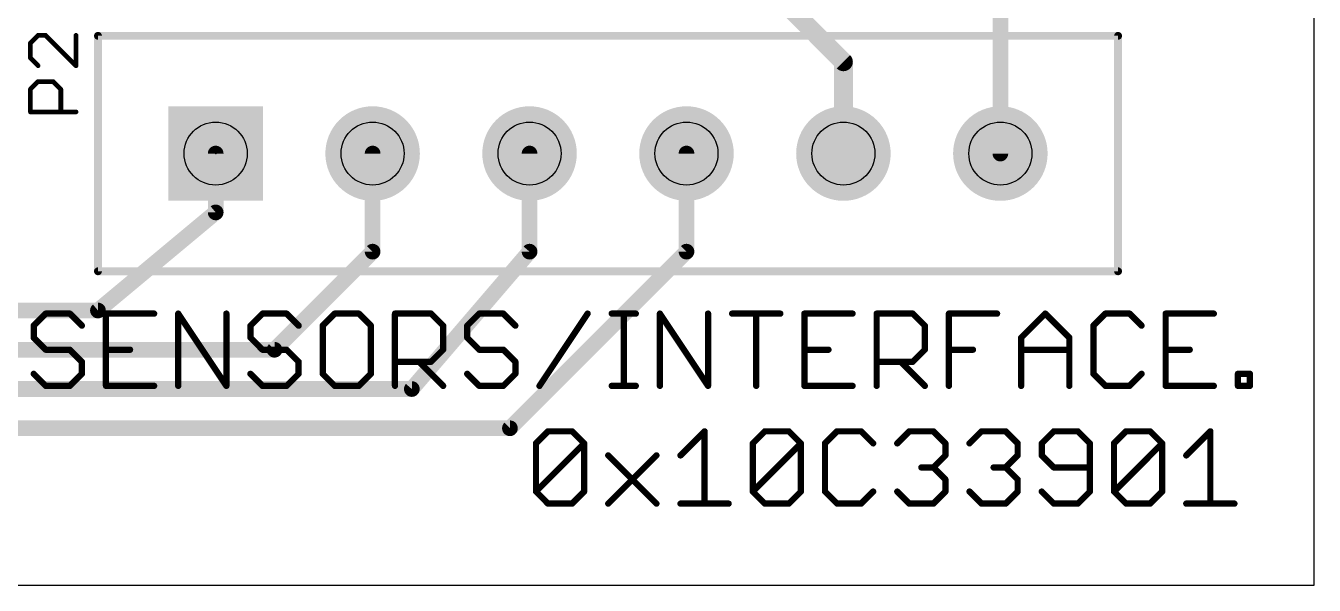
# Model space of a CAD drawing. Extents: x -1 to 68.6, y -1.7 to 63.5.
# Drawn here: x 47.73 to 68.58, y 0 to 9.05 of the extents above; entities that cross this region are included whole.
import ezdxf

# ---------------------------------------------------------------- set-up
doc = ezdxf.new("R2010")
doc.units = 0
for name, color, linetype in [('1', 22, 'CONTINUOUS'), ('16', 175, 'CONTINUOUS'), ('17', 82, 'CONTINUOUS'), ('20', 7, 'CONTINUOUS'), ('21', 253, 'CONTINUOUS'), ('23', 7, 'CONTINUOUS'), ('25', 253, 'CONTINUOUS'), ('44', 253, 'CONTINUOUS'), ('48', 253, 'CONTINUOUS')]:
    doc.layers.add(name, color=color, linetype=linetype)

# ---------------------------------------------------------------- blocks, each defined once
blk = doc.blocks.new('SQUAREP')
blk.add_solid([(-0.5, -0.5), (0.5, -0.5), (-0.5, 0.5), (0.5, 0.5)])
blk = doc.blocks.new('ROUNDP')
at = {"const_width": 0.5}
blk.add_lwpolyline([(0, -0.25, 1), (0, 0.25, 1), (0, -0.25)], format="xyb", dxfattribs=at)

msp = doc.modelspace()

# ---------------------------------------------------------------- linework, layer by layer
at = {"layer": '1', "const_width": 0.254}
for points in [[(50.8, 6.0325), (50.8, 6.985)], [(53.34, 5.3975), (53.34, 6.985)], [(55.88, 5.3975), (55.88, 6.985)], [(58.42, 6.985), (58.42, 5.3975)], [(48.895, 4.445), (50.8, 6.0325)], [(51.7525, 3.81), (53.34, 5.3975)], [(53.975, 3.175), (55.88, 5.3975)], [(58.42, 5.3975), (55.5625, 2.54)], [(23.1775, 4.445), (48.895, 4.445)], [(22.86, 3.81), (51.7525, 3.81)], [(53.975, 3.175), (22.5425, 3.175)], [(55.5625, 2.54), (22.225, 2.54)]]:
    msp.add_lwpolyline(points, dxfattribs=at)
at = {"layer": '1', "const_width": 0.127}
for points in [[(50.8635, 6.985, 1), (50.7365, 6.985)], [(53.4035, 6.985, 1), (53.2765, 6.985)], [(55.9435, 6.985, 1), (55.8165, 6.985)], [(58.4835, 6.985, 1), (58.3565, 6.985)], [(50.7365, 6.0325, 1), (50.8635, 6.0325)], [(50.8407, 5.9837, 1), (50.7593, 6.0813)], [(53.2765, 5.3975, 1), (53.4035, 5.3975)], [(53.3849, 5.3526, 1), (53.2951, 5.4424)], [(55.8165, 5.3975, 1), (55.9435, 5.3975)], [(55.9282, 5.3562, 1), (55.8318, 5.4388)], [(58.3565, 5.3975, 1), (58.4835, 5.3975)], [(58.4649, 5.3526, 1), (58.3751, 5.4424)], [(48.8543, 4.4938, 1), (48.9357, 4.3962)], [(48.895, 4.3815, 1), (48.895, 4.5085)], [(51.7076, 3.8549, 1), (51.7974, 3.7651)], [(51.7525, 3.7465, 1), (51.7525, 3.8735)], [(53.9268, 3.2163, 1), (54.0232, 3.1337)], [(53.975, 3.1115, 1), (53.975, 3.2385)], [(55.5176, 2.5849, 1), (55.6074, 2.4951)], [(55.5625, 2.4765, 1), (55.5625, 2.6035)]]:
    msp.add_lwpolyline(points, format="xyb", dxfattribs=at)
at = {"layer": '16'}
for points, const_width in [([(59.27, 10.16), (60.96, 8.47)], 0.3048), ([(63.5, 10.16), (63.5, 6.985)], 0.254), ([(60.96, 8.47), (60.96, 6.985)], 0.3048)]:
    msp.add_lwpolyline(points, dxfattribs=dict(at, const_width=const_width))
for points, const_width in [([(61.0362, 8.47, 1), (60.8838, 8.47)], 0.1524), ([(60.9061, 8.4161, 1), (61.0139, 8.5239)], 0.1524), ([(60.8838, 6.985, 1), (61.0362, 6.985)], 0.1524), ([(63.4365, 6.985, 1), (63.5635, 6.985)], 0.127)]:
    msp.add_lwpolyline(points, format="xyb", dxfattribs=dict(at, const_width=const_width))
at = {"layer": '20'}
for p, q in [((68.58, 0), (68.58, 63.5)), ((0, 0), (68.58, 0))]:
    msp.add_line(p, q, dxfattribs=at)
at = {"layer": '21', "const_width": 0.0635}
for points in [[(48.895, 8.9218, 1), (48.895, 8.8582)], [(48.9268, 8.89, 1), (48.8633, 8.89)], [(65.4368, 8.89, 1), (65.3732, 8.89)], [(65.405, 8.8582, 1), (65.405, 8.9218)], [(48.8633, 5.08, 1), (48.9268, 5.08)], [(48.895, 5.1117, 1), (48.895, 5.0483)], [(65.3732, 5.08, 1), (65.4368, 5.08)], [(65.405, 5.0483, 1), (65.405, 5.1117)]]:
    msp.add_lwpolyline(points, format="xyb", dxfattribs=at)
at = {"layer": '21', "const_width": 0.127}
for points in [[(48.895, 5.08), (48.895, 8.89)], [(48.895, 8.89), (65.405, 8.89)], [(65.405, 8.89), (65.405, 5.08)], [(65.405, 5.08), (48.895, 5.08)]]:
    msp.add_lwpolyline(points, dxfattribs=at)
at = {"layer": '23'}
msp.add_point((50.8, 6.985), dxfattribs=at)
at = {"layer": '25', "const_width": 0.0381}
for points in [[(47.8212, 8.7751, 1), (47.7831, 8.7751)], [(47.7887, 8.7886, 1), (47.8156, 8.7617)], [(47.925, 8.917, 1), (47.925, 8.8789)], [(47.9385, 8.8845, 1), (47.9116, 8.9115)], [(48.0614, 8.9115, 1), (48.0344, 8.8845)], [(48.0479, 8.8789, 1), (48.0479, 8.917)], [(48.5585, 8.898, 1), (48.5204, 8.898)], [(47.8156, 8.5429, 1), (47.7887, 8.5159)], [(47.7831, 8.5294, 1), (47.8212, 8.5294)], [(47.9116, 8.393, 1), (47.9385, 8.42)], [(48.5204, 8.4065, 1), (48.5585, 8.4065)], [(48.5259, 8.393, 1), (48.5529, 8.42)], [(47.925, 8.1686, 1), (47.925, 8.1305)], [(47.9385, 8.1361, 1), (47.9116, 8.1631)], [(48.1843, 8.1631, 1), (48.1573, 8.1361)], [(48.1708, 8.1305, 1), (48.1708, 8.1686)], [(47.8212, 8.0267, 1), (47.7831, 8.0267)], [(47.7887, 8.0402, 1), (47.8156, 8.0132)], [(48.3127, 8.0267, 1), (48.2746, 8.0267)], [(48.2802, 8.0132, 1), (48.3071, 8.0402)], [(47.7831, 7.6581, 1), (47.8212, 7.6581)], [(47.8022, 7.6772, 1), (47.8022, 7.6391)], [(48.2746, 7.6581, 1), (48.3127, 7.6581)], [(48.5394, 7.6391, 1), (48.5394, 7.6772)]]:
    msp.add_lwpolyline(points, format="xyb", dxfattribs=at)
at = {"layer": '25', "const_width": 0.0762}
for points in [[(47.925, 8.898), (47.8022, 8.7751)], [(47.8022, 8.7751), (47.8022, 8.5294)], [(48.0479, 8.898), (47.925, 8.898)], [(48.5394, 8.4065), (48.0479, 8.898)], [(48.5394, 8.898), (48.5394, 8.4065)], [(47.8022, 8.5294), (47.925, 8.4065)], [(47.8022, 8.0267), (47.925, 8.1496)], [(47.925, 8.1496), (48.1708, 8.1496)], [(48.1708, 8.1496), (48.2937, 8.0267)], [(47.8022, 7.6581), (47.8022, 8.0267)], [(48.2937, 8.0267), (48.2937, 7.6581)], [(48.5394, 7.6581), (47.8022, 7.6581)]]:
    msp.add_lwpolyline(points, dxfattribs=at)
at = {"layer": '44'}
for centre in [(50.8, 6.985), (53.34, 6.985), (55.88, 6.985), (58.42, 6.985), (60.96, 6.985), (63.5, 6.985)]:
    msp.add_circle(centre, 0.51, dxfattribs=at)
at = {"layer": '48', "const_width": 0.1016}
for points in [[(48.0498, 4.3952), (47.8549, 4.2003)], [(48.4396, 4.3952), (48.0498, 4.3952)], [(48.6345, 4.2003), (48.4396, 4.3952)], [(49.8039, 4.3952), (49.0243, 4.3952)], [(49.0243, 4.3952), (49.0243, 3.2258)], [(50.1937, 3.2258), (50.1937, 4.3952)], [(50.1937, 4.3952), (50.9732, 3.2258)], [(50.9732, 3.2258), (50.9732, 4.3952)], [(51.5579, 4.3952), (51.363, 4.2003)], [(51.9477, 4.3952), (51.5579, 4.3952)], [(52.1426, 4.2003), (51.9477, 4.3952)], [(52.7273, 4.3952), (52.5324, 4.2003)], [(53.1171, 4.3952), (52.7273, 4.3952)], [(53.312, 4.2003), (53.1171, 4.3952)], [(53.7018, 3.2258), (53.7018, 4.3952)], [(53.7018, 4.3952), (54.2865, 4.3952)], [(54.2865, 4.3952), (54.4814, 4.2003)], [(55.0661, 4.3952), (54.8712, 4.2003)], [(55.4559, 4.3952), (55.0661, 4.3952)], [(55.6508, 4.2003), (55.4559, 4.3952)], [(56.0406, 3.2258), (56.8202, 4.3952)], [(57.21, 4.3952), (57.5998, 4.3952)], [(57.4049, 3.2258), (57.4049, 4.3952)], [(57.9896, 3.2258), (57.9896, 4.3952)], [(57.9896, 4.3952), (58.7692, 3.2258)], [(58.7692, 3.2258), (58.7692, 4.3952)], [(59.159, 4.3952), (59.9386, 4.3952)], [(59.5488, 3.2258), (59.5488, 4.3952)], [(61.108, 4.3952), (60.3284, 4.3952)], [(60.3284, 4.3952), (60.3284, 3.2258)], [(61.4978, 3.2258), (61.4978, 4.3952)], [(61.4978, 4.3952), (62.0825, 4.3952)], [(62.0825, 4.3952), (62.2774, 4.2003)], [(62.6672, 3.2258), (62.6672, 4.3952)], [(62.6672, 4.3952), (63.4468, 4.3952)], [(63.8366, 4.0054), (64.2264, 4.3952)], [(64.2264, 4.3952), (64.6162, 4.0054)], [(65.2009, 4.3952), (65.006, 4.2003)], [(65.5907, 4.3952), (65.2009, 4.3952)], [(65.7856, 4.2003), (65.5907, 4.3952)], [(66.955, 4.3952), (66.1754, 4.3952)], [(66.1754, 4.3952), (66.1754, 3.2258)], [(47.8549, 4.2003), (47.8549, 4.0054)], [(51.363, 4.2003), (51.363, 4.0054)], [(52.5324, 4.2003), (52.5324, 3.4207)], [(53.312, 3.4207), (53.312, 4.2003)], [(54.4814, 4.2003), (54.4814, 3.8105)], [(54.8712, 4.2003), (54.8712, 4.0054)], [(62.2774, 4.2003), (62.2774, 3.8105)], [(65.006, 4.2003), (65.006, 3.4207)], [(47.8549, 4.0054), (48.0498, 3.8105)], [(51.363, 4.0054), (51.5579, 3.8105)], [(54.8712, 4.0054), (55.0661, 3.8105)], [(63.8366, 3.2258), (63.8366, 4.0054)], [(64.6162, 4.0054), (64.6162, 3.2258)], [(48.0498, 3.8105), (48.4396, 3.8105)], [(48.4396, 3.8105), (48.6345, 3.6156)], [(49.0243, 3.8105), (49.4141, 3.8105)], [(51.5579, 3.8105), (51.9477, 3.8105)], [(51.9477, 3.8105), (52.1426, 3.6156)], [(54.4814, 3.8105), (54.2865, 3.6156)], [(55.0661, 3.8105), (55.4559, 3.8105)], [(55.4559, 3.8105), (55.6508, 3.6156)], [(60.3284, 3.8105), (60.7182, 3.8105)], [(62.2774, 3.8105), (62.0825, 3.6156)], [(62.6672, 3.8105), (63.057, 3.8105)], [(63.8366, 3.8105), (64.6162, 3.8105)], [(66.1754, 3.8105), (66.5652, 3.8105)], [(48.6345, 3.6156), (48.6345, 3.4207)], [(52.1426, 3.6156), (52.1426, 3.4207)], [(54.2865, 3.6156), (53.7018, 3.6156)], [(54.0916, 3.6156), (54.4814, 3.2258)], [(55.6508, 3.6156), (55.6508, 3.4207)], [(62.0825, 3.6156), (61.4978, 3.6156)], [(61.8876, 3.6156), (62.2774, 3.2258)], [(48.0498, 3.2258), (47.8549, 3.4207)], [(48.6345, 3.4207), (48.4396, 3.2258)], [(51.5579, 3.2258), (51.363, 3.4207)], [(52.1426, 3.4207), (51.9477, 3.2258)], [(52.5324, 3.4207), (52.7273, 3.2258)], [(53.1171, 3.2258), (53.312, 3.4207)], [(55.0661, 3.2258), (54.8712, 3.4207)], [(55.6508, 3.4207), (55.4559, 3.2258)], [(65.006, 3.4207), (65.2009, 3.2258)], [(65.5907, 3.2258), (65.7856, 3.4207)], [(67.3448, 3.2258), (67.3448, 3.4207)], [(67.3448, 3.4207), (67.5397, 3.4207)], [(67.5397, 3.4207), (67.5397, 3.2258)], [(48.4396, 3.2258), (48.0498, 3.2258)], [(49.0243, 3.2258), (49.8039, 3.2258)], [(51.9477, 3.2258), (51.5579, 3.2258)], [(52.7273, 3.2258), (53.1171, 3.2258)], [(55.4559, 3.2258), (55.0661, 3.2258)], [(57.21, 3.2258), (57.5998, 3.2258)], [(60.3284, 3.2258), (61.108, 3.2258)], [(65.2009, 3.2258), (65.5907, 3.2258)], [(66.1754, 3.2258), (66.955, 3.2258)], [(67.5397, 3.2258), (67.3448, 3.2258)], [(55.9843, 2.2953), (56.1792, 2.4902)], [(56.1792, 2.4902), (56.569, 2.4902)], [(56.569, 2.4902), (56.7639, 2.2953)], [(58.3231, 2.1004), (58.7129, 2.4902)], [(58.7129, 2.4902), (58.7129, 1.3208)], [(59.4925, 2.2953), (59.6874, 2.4902)], [(59.6874, 2.4902), (60.0772, 2.4902)], [(60.0772, 2.4902), (60.2721, 2.2953)], [(60.8568, 2.4902), (60.6619, 2.2953)], [(61.2466, 2.4902), (60.8568, 2.4902)], [(61.4415, 2.2953), (61.2466, 2.4902)], [(61.8313, 2.2953), (62.0262, 2.4902)], [(62.0262, 2.4902), (62.416, 2.4902)], [(62.416, 2.4902), (62.6109, 2.2953)], [(63.0007, 2.2953), (63.1956, 2.4902)], [(63.1956, 2.4902), (63.5854, 2.4902)], [(63.5854, 2.4902), (63.7803, 2.2953)], [(64.365, 2.4902), (64.1701, 2.2953)], [(64.7548, 2.4902), (64.365, 2.4902)], [(64.9497, 2.2953), (64.7548, 2.4902)], [(65.3395, 2.2953), (65.5344, 2.4902)], [(65.5344, 2.4902), (65.9242, 2.4902)], [(65.9242, 2.4902), (66.1191, 2.2953)], [(66.5089, 2.1004), (66.8987, 2.4902)], [(66.8987, 2.4902), (66.8987, 1.3208)], [(55.9843, 1.5157), (55.9843, 2.2953)], [(55.9843, 1.5157), (56.7639, 2.2953)], [(56.7639, 2.2953), (56.7639, 1.5157)], [(59.4925, 1.5157), (59.4925, 2.2953)], [(59.4925, 1.5157), (60.2721, 2.2953)], [(60.2721, 2.2953), (60.2721, 1.5157)], [(60.6619, 2.2953), (60.6619, 1.5157)], [(62.6109, 2.2953), (62.6109, 2.1004)], [(63.7803, 2.2953), (63.7803, 2.1004)], [(64.1701, 2.2953), (64.1701, 2.1004)], [(64.9497, 1.5157), (64.9497, 2.2953)], [(65.3395, 1.5157), (65.3395, 2.2953)], [(65.3395, 1.5157), (66.1191, 2.2953)], [(66.1191, 2.2953), (66.1191, 1.5157)], [(57.1537, 2.1004), (57.9333, 1.3208)], [(57.1537, 1.3208), (57.9333, 2.1004)], [(62.6109, 2.1004), (62.416, 1.9055)], [(63.7803, 2.1004), (63.5854, 1.9055)], [(64.1701, 2.1004), (64.365, 1.9055)], [(62.416, 1.9055), (62.2211, 1.9055)], [(62.416, 1.9055), (62.6109, 1.7106)], [(63.5854, 1.9055), (63.3905, 1.9055)], [(63.5854, 1.9055), (63.7803, 1.7106)], [(64.365, 1.9055), (64.9497, 1.9055)], [(62.6109, 1.7106), (62.6109, 1.5157)], [(63.7803, 1.7106), (63.7803, 1.5157)], [(56.1792, 1.3208), (55.9843, 1.5157)], [(56.7639, 1.5157), (56.569, 1.3208)], [(59.6874, 1.3208), (59.4925, 1.5157)], [(60.2721, 1.5157), (60.0772, 1.3208)], [(60.6619, 1.5157), (60.8568, 1.3208)], [(61.2466, 1.3208), (61.4415, 1.5157)], [(62.0262, 1.3208), (61.8313, 1.5157)], [(62.6109, 1.5157), (62.416, 1.3208)], [(63.1956, 1.3208), (63.0007, 1.5157)], [(63.7803, 1.5157), (63.5854, 1.3208)], [(64.1701, 1.5157), (64.365, 1.3208)], [(64.7548, 1.3208), (64.9497, 1.5157)], [(65.5344, 1.3208), (65.3395, 1.5157)], [(66.1191, 1.5157), (65.9242, 1.3208)], [(56.569, 1.3208), (56.1792, 1.3208)], [(58.3231, 1.3208), (59.1027, 1.3208)], [(60.0772, 1.3208), (59.6874, 1.3208)], [(60.8568, 1.3208), (61.2466, 1.3208)], [(62.416, 1.3208), (62.0262, 1.3208)], [(63.5854, 1.3208), (63.1956, 1.3208)], [(64.365, 1.3208), (64.7548, 1.3208)], [(65.9242, 1.3208), (65.5344, 1.3208)], [(66.5089, 1.3208), (67.2885, 1.3208)]]:
    msp.add_lwpolyline(points, dxfattribs=at)
at = {"layer": '48', "const_width": 0.0508}
for points in [[(48.0498, 4.4206, 1), (48.0498, 4.3698)], [(48.0677, 4.3772, 1), (48.0318, 4.4132)], [(48.4575, 4.4132, 1), (48.4216, 4.3772)], [(48.4396, 4.3698, 1), (48.4396, 4.4206)], [(49.0243, 4.4206, 1), (49.0243, 4.3698)], [(49.0497, 4.3952, 1), (48.9989, 4.3952)], [(49.8039, 4.3698, 1), (49.8039, 4.4206)], [(50.2148, 4.4093, 1), (50.1725, 4.3811)], [(50.2191, 4.3952, 1), (50.1683, 4.3952)], [(50.9986, 4.3952, 1), (50.9478, 4.3952)], [(51.5579, 4.4206, 1), (51.5579, 4.3698)], [(51.5759, 4.3772, 1), (51.54, 4.4132)], [(51.9657, 4.4132, 1), (51.9298, 4.3772)], [(51.9477, 4.3698, 1), (51.9477, 4.4206)], [(52.7273, 4.4206, 1), (52.7273, 4.3698)], [(52.7453, 4.3772, 1), (52.7094, 4.4132)], [(53.1351, 4.4132, 1), (53.0992, 4.3772)], [(53.1171, 4.3698, 1), (53.1171, 4.4206)], [(53.7272, 4.3952, 1), (53.6764, 4.3952)], [(53.7018, 4.4206, 1), (53.7018, 4.3698)], [(54.3045, 4.4132, 1), (54.2686, 4.3772)], [(54.2865, 4.3698, 1), (54.2865, 4.4206)], [(55.0661, 4.4206, 1), (55.0661, 4.3698)], [(55.0841, 4.3772, 1), (55.0482, 4.4132)], [(55.4739, 4.4132, 1), (55.438, 4.3772)], [(55.4559, 4.3698, 1), (55.4559, 4.4206)], [(56.8414, 4.3811, 1), (56.7991, 4.4093)], [(57.21, 4.4206, 1), (57.21, 4.3698)], [(57.4303, 4.3952, 1), (57.3795, 4.3952)], [(57.5998, 4.3698, 1), (57.5998, 4.4206)], [(58.015, 4.3952, 1), (57.9642, 4.3952)], [(58.0108, 4.4093, 1), (57.9685, 4.3811)], [(58.7946, 4.3952, 1), (58.7438, 4.3952)], [(59.159, 4.4206, 1), (59.159, 4.3698)], [(59.5742, 4.3952, 1), (59.5234, 4.3952)], [(59.9386, 4.3698, 1), (59.9386, 4.4206)], [(60.3284, 4.4206, 1), (60.3284, 4.3698)], [(60.3538, 4.3952, 1), (60.303, 4.3952)], [(61.108, 4.3698, 1), (61.108, 4.4206)], [(61.5232, 4.3952, 1), (61.4724, 4.3952)], [(61.4978, 4.4206, 1), (61.4978, 4.3698)], [(62.1005, 4.4132, 1), (62.0646, 4.3772)], [(62.0825, 4.3698, 1), (62.0825, 4.4206)], [(62.6926, 4.3952, 1), (62.6418, 4.3952)], [(62.6672, 4.4206, 1), (62.6672, 4.3698)], [(63.4468, 4.3698, 1), (63.4468, 4.4206)], [(64.2444, 4.4132, 1), (64.2084, 4.3772)], [(64.2444, 4.3772, 1), (64.2084, 4.4132)], [(65.2009, 4.4206, 1), (65.2009, 4.3698)], [(65.2189, 4.3772, 1), (65.1829, 4.4132)], [(65.6087, 4.4132, 1), (65.5727, 4.3772)], [(65.5907, 4.3698, 1), (65.5907, 4.4206)], [(66.1754, 4.4206, 1), (66.1754, 4.3698)], [(66.2008, 4.3952, 1), (66.15, 4.3952)], [(66.955, 4.3698, 1), (66.955, 4.4206)], [(47.8369, 4.2183, 1), (47.8728, 4.1823)], [(47.8803, 4.2003, 1), (47.8295, 4.2003)], [(48.6165, 4.1823, 1), (48.6524, 4.2183)], [(51.3884, 4.2003, 1), (51.3376, 4.2003)], [(51.3451, 4.2183, 1), (51.381, 4.1823)], [(52.1247, 4.1823, 1), (52.1606, 4.2183)], [(52.5578, 4.2003, 1), (52.507, 4.2003)], [(52.5145, 4.2183, 1), (52.5504, 4.1823)], [(53.3374, 4.2003, 1), (53.2866, 4.2003)], [(53.2941, 4.1823, 1), (53.33, 4.2183)], [(54.5068, 4.2003, 1), (54.456, 4.2003)], [(54.4635, 4.1823, 1), (54.4994, 4.2183)], [(54.8966, 4.2003, 1), (54.8458, 4.2003)], [(54.8533, 4.2183, 1), (54.8892, 4.1823)], [(55.6329, 4.1823, 1), (55.6688, 4.2183)], [(62.3028, 4.2003, 1), (62.252, 4.2003)], [(62.2595, 4.1823, 1), (62.2954, 4.2183)], [(64.988, 4.2183, 1), (65.024, 4.1823)], [(65.0314, 4.2003, 1), (64.9806, 4.2003)], [(65.7676, 4.1823, 1), (65.8036, 4.2183)], [(47.8728, 4.0234, 1), (47.8369, 3.9874)], [(47.8295, 4.0054, 1), (47.8803, 4.0054)], [(51.381, 4.0234, 1), (51.3451, 3.9874)], [(51.3376, 4.0054, 1), (51.3884, 4.0054)], [(54.8892, 4.0234, 1), (54.8533, 3.9874)], [(54.8458, 4.0054, 1), (54.8966, 4.0054)], [(63.862, 4.0054, 1), (63.8112, 4.0054)], [(63.8187, 4.0234, 1), (63.8546, 3.9874)], [(64.6416, 4.0054, 1), (64.5908, 4.0054)], [(64.5982, 3.9874, 1), (64.6342, 4.0234)], [(48.0498, 3.8359, 1), (48.0498, 3.7851)], [(48.0318, 3.7925, 1), (48.0677, 3.8285)], [(48.4575, 3.8285, 1), (48.4216, 3.7925)], [(48.4396, 3.7851, 1), (48.4396, 3.8359)], [(49.0243, 3.8359, 1), (49.0243, 3.7851)], [(49.4141, 3.7851, 1), (49.4141, 3.8359)], [(51.5579, 3.8359, 1), (51.5579, 3.7851)], [(51.54, 3.7925, 1), (51.5759, 3.8285)], [(51.9657, 3.8285, 1), (51.9298, 3.7925)], [(51.9477, 3.7851, 1), (51.9477, 3.8359)], [(54.456, 3.8105, 1), (54.5068, 3.8105)], [(54.4994, 3.7925, 1), (54.4635, 3.8285)], [(55.0661, 3.8359, 1), (55.0661, 3.7851)], [(55.0482, 3.7925, 1), (55.0841, 3.8285)], [(55.4739, 3.8285, 1), (55.438, 3.7925)], [(55.4559, 3.7851, 1), (55.4559, 3.8359)], [(60.3284, 3.8359, 1), (60.3284, 3.7851)], [(60.7182, 3.7851, 1), (60.7182, 3.8359)], [(62.252, 3.8105, 1), (62.3028, 3.8105)], [(62.2954, 3.7925, 1), (62.2595, 3.8285)], [(62.6672, 3.8359, 1), (62.6672, 3.7851)], [(63.057, 3.7851, 1), (63.057, 3.8359)], [(63.8366, 3.8359, 1), (63.8366, 3.7851)], [(64.6162, 3.7851, 1), (64.6162, 3.8359)], [(66.1754, 3.8359, 1), (66.1754, 3.7851)], [(66.5652, 3.7851, 1), (66.5652, 3.8359)], [(48.6599, 3.6156, 1), (48.6091, 3.6156)], [(48.6165, 3.5976, 1), (48.6524, 3.6336)], [(52.168, 3.6156, 1), (52.1172, 3.6156)], [(52.1247, 3.5976, 1), (52.1606, 3.6336)], [(53.7018, 3.641, 1), (53.7018, 3.5902)], [(54.1096, 3.6336, 1), (54.0737, 3.5976)], [(54.2686, 3.6336, 1), (54.3045, 3.5976)], [(54.2865, 3.5902, 1), (54.2865, 3.641)], [(55.6762, 3.6156, 1), (55.6254, 3.6156)], [(55.6329, 3.5976, 1), (55.6688, 3.6336)], [(61.4978, 3.641, 1), (61.4978, 3.5902)], [(61.9056, 3.6336, 1), (61.8697, 3.5976)], [(62.0646, 3.6336, 1), (62.1005, 3.5976)], [(62.0825, 3.5902, 1), (62.0825, 3.641)], [(47.8728, 3.4387, 1), (47.8369, 3.4027)], [(48.6091, 3.4207, 1), (48.6599, 3.4207)], [(48.6524, 3.4027, 1), (48.6165, 3.4387)], [(51.381, 3.4387, 1), (51.3451, 3.4027)], [(52.1172, 3.4207, 1), (52.168, 3.4207)], [(52.1606, 3.4027, 1), (52.1247, 3.4387)], [(52.5504, 3.4387, 1), (52.5145, 3.4027)], [(52.507, 3.4207, 1), (52.5578, 3.4207)], [(53.2866, 3.4207, 1), (53.3374, 3.4207)], [(53.33, 3.4027, 1), (53.2941, 3.4387)], [(54.8892, 3.4387, 1), (54.8533, 3.4027)], [(55.6254, 3.4207, 1), (55.6762, 3.4207)], [(55.6688, 3.4027, 1), (55.6329, 3.4387)], [(65.024, 3.4387, 1), (64.988, 3.4027)], [(64.9806, 3.4207, 1), (65.0314, 3.4207)], [(65.8036, 3.4027, 1), (65.7676, 3.4387)], [(67.3702, 3.4207, 1), (67.3194, 3.4207)], [(67.3448, 3.4461, 1), (67.3448, 3.3953)], [(67.5651, 3.4207, 1), (67.5143, 3.4207)], [(67.5397, 3.3953, 1), (67.5397, 3.4461)], [(48.0498, 3.2512, 1), (48.0498, 3.2004)], [(48.0318, 3.2078, 1), (48.0677, 3.2438)], [(48.4216, 3.2438, 1), (48.4575, 3.2078)], [(48.4396, 3.2004, 1), (48.4396, 3.2512)], [(49.0243, 3.2512, 1), (49.0243, 3.2004)], [(48.9989, 3.2258, 1), (49.0497, 3.2258)], [(49.8039, 3.2004, 1), (49.8039, 3.2512)], [(50.1683, 3.2258, 1), (50.2191, 3.2258)], [(50.9478, 3.2258, 1), (50.9986, 3.2258)], [(50.9521, 3.2117, 1), (50.9944, 3.2399)], [(51.5579, 3.2512, 1), (51.5579, 3.2004)], [(51.54, 3.2078, 1), (51.5759, 3.2438)], [(51.9298, 3.2438, 1), (51.9657, 3.2078)], [(51.9477, 3.2004, 1), (51.9477, 3.2512)], [(52.7273, 3.2512, 1), (52.7273, 3.2004)], [(52.7094, 3.2078, 1), (52.7453, 3.2438)], [(53.0992, 3.2438, 1), (53.1351, 3.2078)], [(53.1171, 3.2004, 1), (53.1171, 3.2512)], [(53.6764, 3.2258, 1), (53.7272, 3.2258)], [(54.4635, 3.2078, 1), (54.4994, 3.2438)], [(55.0661, 3.2512, 1), (55.0661, 3.2004)], [(55.0482, 3.2078, 1), (55.0841, 3.2438)], [(55.438, 3.2438, 1), (55.4739, 3.2078)], [(55.4559, 3.2004, 1), (55.4559, 3.2512)], [(56.0195, 3.2399, 1), (56.0618, 3.2117)], [(57.21, 3.2512, 1), (57.21, 3.2004)], [(57.3795, 3.2258, 1), (57.4303, 3.2258)], [(57.5998, 3.2004, 1), (57.5998, 3.2512)], [(57.9642, 3.2258, 1), (58.015, 3.2258)], [(58.7438, 3.2258, 1), (58.7946, 3.2258)], [(58.7481, 3.2117, 1), (58.7904, 3.2399)], [(59.5234, 3.2258, 1), (59.5742, 3.2258)], [(60.3284, 3.2512, 1), (60.3284, 3.2004)], [(60.303, 3.2258, 1), (60.3538, 3.2258)], [(61.108, 3.2004, 1), (61.108, 3.2512)], [(61.4724, 3.2258, 1), (61.5232, 3.2258)], [(62.2595, 3.2078, 1), (62.2954, 3.2438)], [(62.6418, 3.2258, 1), (62.6926, 3.2258)], [(63.8112, 3.2258, 1), (63.862, 3.2258)], [(64.5908, 3.2258, 1), (64.6416, 3.2258)], [(65.2009, 3.2512, 1), (65.2009, 3.2004)], [(65.1829, 3.2078, 1), (65.2189, 3.2438)], [(65.5727, 3.2438, 1), (65.6087, 3.2078)], [(65.5907, 3.2004, 1), (65.5907, 3.2512)], [(66.1754, 3.2512, 1), (66.1754, 3.2004)], [(66.15, 3.2258, 1), (66.2008, 3.2258)], [(66.955, 3.2004, 1), (66.955, 3.2512)], [(67.3448, 3.2512, 1), (67.3448, 3.2004)], [(67.3194, 3.2258, 1), (67.3702, 3.2258)], [(67.5143, 3.2258, 1), (67.5651, 3.2258)], [(67.5397, 3.2004, 1), (67.5397, 3.2512)], [(56.1792, 2.5156, 1), (56.1792, 2.4648)], [(56.1972, 2.4722, 1), (56.1612, 2.5082)], [(56.587, 2.5082, 1), (56.551, 2.4722)], [(56.569, 2.4648, 1), (56.569, 2.5156)], [(58.7383, 2.4902, 1), (58.6875, 2.4902)], [(58.7309, 2.4722, 1), (58.6949, 2.5082)], [(59.6874, 2.5156, 1), (59.6874, 2.4648)], [(59.7054, 2.4722, 1), (59.6694, 2.5082)], [(60.0952, 2.5082, 1), (60.0592, 2.4722)], [(60.0772, 2.4648, 1), (60.0772, 2.5156)], [(60.8568, 2.5156, 1), (60.8568, 2.4648)], [(60.8748, 2.4722, 1), (60.8388, 2.5082)], [(61.2646, 2.5082, 1), (61.2286, 2.4722)], [(61.2466, 2.4648, 1), (61.2466, 2.5156)], [(62.0262, 2.5156, 1), (62.0262, 2.4648)], [(62.0441, 2.4722, 1), (62.0082, 2.5082)], [(62.4339, 2.5082, 1), (62.398, 2.4722)], [(62.416, 2.4648, 1), (62.416, 2.5156)], [(63.1956, 2.5156, 1), (63.1956, 2.4648)], [(63.2135, 2.4722, 1), (63.1776, 2.5082)], [(63.6033, 2.5082, 1), (63.5674, 2.4722)], [(63.5854, 2.4648, 1), (63.5854, 2.5156)], [(64.365, 2.5156, 1), (64.365, 2.4648)], [(64.3829, 2.4722, 1), (64.347, 2.5082)], [(64.7727, 2.5082, 1), (64.7368, 2.4722)], [(64.7548, 2.4648, 1), (64.7548, 2.5156)], [(65.5344, 2.5156, 1), (65.5344, 2.4648)], [(65.5523, 2.4722, 1), (65.5164, 2.5082)], [(65.9421, 2.5082, 1), (65.9062, 2.4722)], [(65.9242, 2.4648, 1), (65.9242, 2.5156)], [(66.9241, 2.4902, 1), (66.8733, 2.4902)], [(66.9166, 2.4722, 1), (66.8807, 2.5082)], [(55.9663, 2.3133, 1), (56.0023, 2.2773)], [(56.0097, 2.2953, 1), (55.9589, 2.2953)], [(56.7893, 2.2953, 1), (56.7385, 2.2953)], [(56.7819, 2.2773, 1), (56.7459, 2.3133)], [(56.7459, 2.2773, 1), (56.7819, 2.3133)], [(59.4745, 2.3133, 1), (59.5105, 2.2773)], [(59.5179, 2.2953, 1), (59.4671, 2.2953)], [(60.2975, 2.2953, 1), (60.2467, 2.2953)], [(60.2901, 2.2773, 1), (60.2541, 2.3133)], [(60.2541, 2.2773, 1), (60.2901, 2.3133)], [(60.6439, 2.3133, 1), (60.6799, 2.2773)], [(60.6873, 2.2953, 1), (60.6365, 2.2953)], [(61.4235, 2.2773, 1), (61.4595, 2.3133)], [(61.8133, 2.3133, 1), (61.8493, 2.2773)], [(62.6363, 2.2953, 1), (62.5855, 2.2953)], [(62.5929, 2.2773, 1), (62.6288, 2.3133)], [(62.9827, 2.3133, 1), (63.0186, 2.2773)], [(63.8057, 2.2953, 1), (63.7549, 2.2953)], [(63.7623, 2.2773, 1), (63.7982, 2.3133)], [(64.1521, 2.3133, 1), (64.188, 2.2773)], [(64.1955, 2.2953, 1), (64.1447, 2.2953)], [(64.9751, 2.2953, 1), (64.9243, 2.2953)], [(64.9317, 2.2773, 1), (64.9676, 2.3133)], [(65.3215, 2.3133, 1), (65.3574, 2.2773)], [(65.3649, 2.2953, 1), (65.3141, 2.2953)], [(66.1445, 2.2953, 1), (66.0937, 2.2953)], [(66.137, 2.2773, 1), (66.1011, 2.3133)], [(66.1011, 2.2773, 1), (66.137, 2.3133)], [(57.1717, 2.1184, 1), (57.1357, 2.0824)], [(57.9513, 2.0824, 1), (57.9153, 2.1184)], [(58.3051, 2.1184, 1), (58.3411, 2.0824)], [(62.5855, 2.1004, 1), (62.6363, 2.1004)], [(62.6288, 2.0824, 1), (62.5929, 2.1184)], [(63.7549, 2.1004, 1), (63.8057, 2.1004)], [(63.7982, 2.0824, 1), (63.7623, 2.1184)], [(64.188, 2.1184, 1), (64.1521, 2.0824)], [(64.1447, 2.1004, 1), (64.1955, 2.1004)], [(66.4909, 2.1184, 1), (66.5268, 2.0824)], [(62.2211, 1.9309, 1), (62.2211, 1.8801)], [(62.4339, 1.9235, 1), (62.398, 1.8875)], [(62.398, 1.9235, 1), (62.4339, 1.8875)], [(62.416, 1.8801, 1), (62.416, 1.9309)], [(63.3905, 1.9309, 1), (63.3905, 1.8801)], [(63.6033, 1.9235, 1), (63.5674, 1.8875)], [(63.5674, 1.9235, 1), (63.6033, 1.8875)], [(63.5854, 1.8801, 1), (63.5854, 1.9309)], [(64.365, 1.9309, 1), (64.365, 1.8801)], [(64.347, 1.8875, 1), (64.3829, 1.9235)], [(64.9497, 1.8801, 1), (64.9497, 1.9309)], [(62.6363, 1.7106, 1), (62.5855, 1.7106)], [(62.5929, 1.6926, 1), (62.6288, 1.7286)], [(63.8057, 1.7106, 1), (63.7549, 1.7106)], [(63.7623, 1.6926, 1), (63.7982, 1.7286)], [(56.0023, 1.5337, 1), (55.9663, 1.4977)], [(55.9663, 1.5337, 1), (56.0023, 1.4977)], [(55.9589, 1.5157, 1), (56.0097, 1.5157)], [(56.7385, 1.5157, 1), (56.7893, 1.5157)], [(56.7819, 1.4977, 1), (56.7459, 1.5337)], [(59.5105, 1.5337, 1), (59.4745, 1.4977)], [(59.4745, 1.5337, 1), (59.5105, 1.4977)], [(59.4671, 1.5157, 1), (59.5179, 1.5157)], [(60.2467, 1.5157, 1), (60.2975, 1.5157)], [(60.2901, 1.4977, 1), (60.2541, 1.5337)], [(60.6799, 1.5337, 1), (60.6439, 1.4977)], [(60.6365, 1.5157, 1), (60.6873, 1.5157)], [(61.4595, 1.4977, 1), (61.4235, 1.5337)], [(61.8493, 1.5337, 1), (61.8133, 1.4977)], [(62.5855, 1.5157, 1), (62.6363, 1.5157)], [(62.6288, 1.4977, 1), (62.5929, 1.5337)], [(63.0186, 1.5337, 1), (62.9827, 1.4977)], [(63.7549, 1.5157, 1), (63.8057, 1.5157)], [(63.7982, 1.4977, 1), (63.7623, 1.5337)], [(64.188, 1.5337, 1), (64.1521, 1.4977)], [(64.9243, 1.5157, 1), (64.9751, 1.5157)], [(64.9676, 1.4977, 1), (64.9317, 1.5337)], [(65.3574, 1.5337, 1), (65.3215, 1.4977)], [(65.3215, 1.5337, 1), (65.3574, 1.4977)], [(65.3141, 1.5157, 1), (65.3649, 1.5157)], [(66.0937, 1.5157, 1), (66.1445, 1.5157)], [(66.137, 1.4977, 1), (66.1011, 1.5337)], [(56.1792, 1.3462, 1), (56.1792, 1.2954)], [(56.1612, 1.3028, 1), (56.1972, 1.3388)], [(56.551, 1.3388, 1), (56.587, 1.3028)], [(56.569, 1.2954, 1), (56.569, 1.3462)], [(57.1357, 1.3388, 1), (57.1717, 1.3028)], [(57.9153, 1.3028, 1), (57.9513, 1.3388)], [(58.3231, 1.3462, 1), (58.3231, 1.2954)], [(58.6875, 1.3208, 1), (58.7383, 1.3208)], [(59.1027, 1.2954, 1), (59.1027, 1.3462)], [(59.6874, 1.3462, 1), (59.6874, 1.2954)], [(59.6694, 1.3028, 1), (59.7054, 1.3388)], [(60.0592, 1.3388, 1), (60.0952, 1.3028)], [(60.0772, 1.2954, 1), (60.0772, 1.3462)], [(60.8568, 1.3462, 1), (60.8568, 1.2954)], [(60.8388, 1.3028, 1), (60.8748, 1.3388)], [(61.2286, 1.3388, 1), (61.2646, 1.3028)], [(61.2466, 1.2954, 1), (61.2466, 1.3462)], [(62.0262, 1.3462, 1), (62.0262, 1.2954)], [(62.0082, 1.3028, 1), (62.0441, 1.3388)], [(62.398, 1.3388, 1), (62.4339, 1.3028)], [(62.416, 1.2954, 1), (62.416, 1.3462)], [(63.1956, 1.3462, 1), (63.1956, 1.2954)], [(63.1776, 1.3028, 1), (63.2135, 1.3388)], [(63.5674, 1.3388, 1), (63.6033, 1.3028)], [(63.5854, 1.2954, 1), (63.5854, 1.3462)], [(64.365, 1.3462, 1), (64.365, 1.2954)], [(64.347, 1.3028, 1), (64.3829, 1.3388)], [(64.7368, 1.3388, 1), (64.7727, 1.3028)], [(64.7548, 1.2954, 1), (64.7548, 1.3462)], [(65.5344, 1.3462, 1), (65.5344, 1.2954)], [(65.5164, 1.3028, 1), (65.5523, 1.3388)], [(65.9062, 1.3388, 1), (65.9421, 1.3028)], [(65.9242, 1.2954, 1), (65.9242, 1.3462)], [(66.5089, 1.3462, 1), (66.5089, 1.2954)], [(66.8733, 1.3208, 1), (66.9241, 1.3208)], [(67.2885, 1.2954, 1), (67.2885, 1.3462)]]:
    msp.add_lwpolyline(points, format="xyb", dxfattribs=at)

# ---------------------------------------------------------------- block references
at = {"layer": '17', "xscale": 1.53, "yscale": 1.53, "rotation": 90}
for name, p in [('SQUAREP', (50.8, 6.985)), ('SQUAREP', (50.8, 6.985)), ('ROUNDP', (53.34, 6.985)), ('ROUNDP', (53.34, 6.985)), ('ROUNDP', (55.88, 6.985)), ('ROUNDP', (55.88, 6.985)), ('ROUNDP', (58.42, 6.985)), ('ROUNDP', (58.42, 6.985)), ('ROUNDP', (60.96, 6.985)), ('ROUNDP', (60.96, 6.985)), ('ROUNDP', (63.5, 6.985)), ('ROUNDP', (63.5, 6.985))]:
    msp.add_blockref(name, p, dxfattribs=at)

doc.saveas('drawing.dxf')
